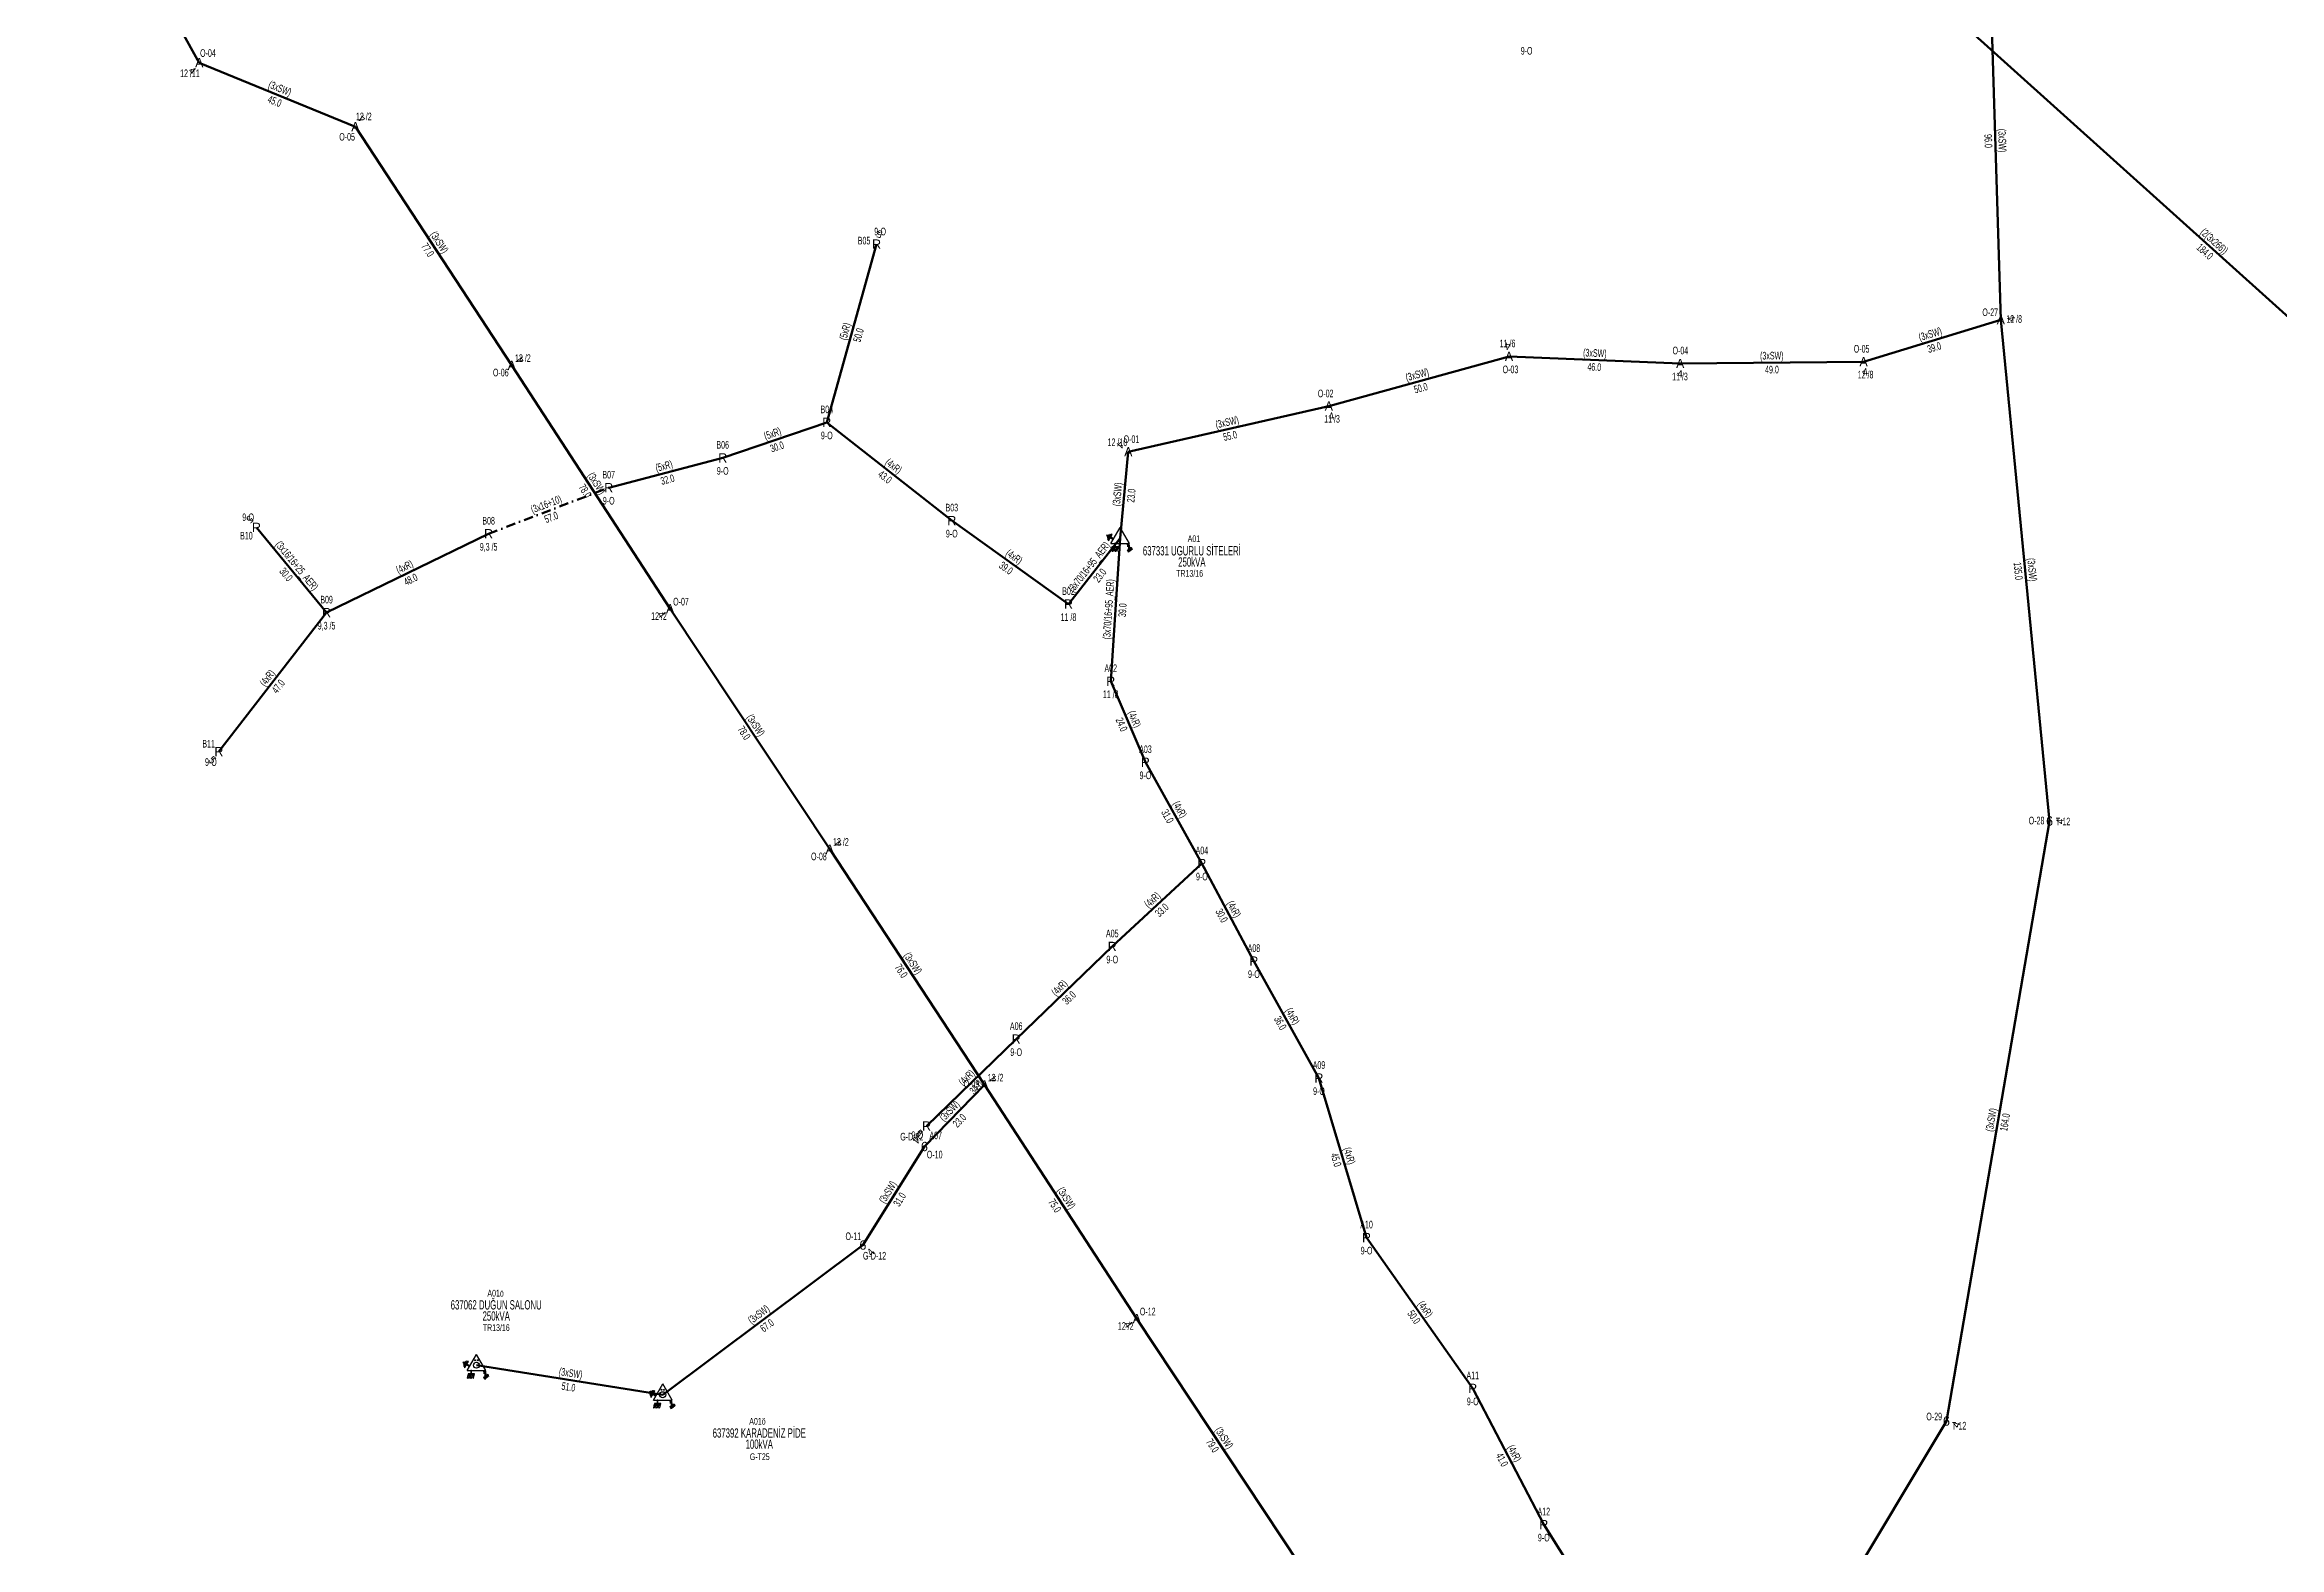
# Model space of a CAD drawing. Header units: millimetres. Extents: x 367507 to 373457, y 4068694 to 4074327.
# Drawn here: x 367698 to 368298, y 4070068 to 4070472 of the extents above; entities that cross this region are included whole.
import ezdxf
from ezdxf.enums import TextEntityAlignment as Align

# ---------------------------------------------------------------- set-up
doc = ezdxf.new("R2010")
doc.units = ezdxf.units.MM
doc.linetypes.add('DASHDOT', pattern=[5, 2.5, -1.25, 0, -1.25])
for name, color, linetype, lineweight in [('DIREK_AG_MEVCUT', 120, 'Continuous', 25), ('DIREK_ENH_MEVCUT', 6, 'Continuous', 25), ('HAT_AG_HAVAI_MEVCUT', 126, 'Continuous', 50), ('HAT_AG_YERALTI_MEVCUT', 126, 'DASHDOT', 50), ('HAT_OG_HAVAI_MEVCUT', 48, 'Continuous', 70), ('TRAFO_MEVCUT', 5, 'Continuous', 30), ('TRAFO_TADILAT_BYSK', 5, 'Continuous', 30)]:
    doc.layers.add(name, color=color, linetype=linetype, lineweight=lineweight)
doc.styles.add('Direk', font='B_CAD')
doc.styles.get("Standard").update_dxf_attribs({"font": 'Arial'})

# ---------------------------------------------------------------- blocks, each defined once
blk = doc.blocks.new('MEV_DIREK')
h = blk.add_hatch(color=32)
h.paths.add_polyline_path([(-2.14, 0.97), (-2.35, 1.09), (-3.31, -0.55), (-3.09, -0.67), (-2.67, 0.06), (-1.89, -0.39), (-1.79, -0.22), (-2.56, 0.23)])
h.paths.add_polyline_path([(-3.46, -0.17), (-3.33, -0.25), (-2.61, 0.99), (-2.74, 1.06)])
h.paths.add_polyline_path([(-3.54, 0.29), (-3.41, 0.22), (-3.05, 0.82), (-3.18, 0.9)])
h.paths.add_polyline_path([(-3.58, 0.81), (-3.66, 0.68), (-3.53, 0.61), (-3.45, 0.74)])
h.paths.add_polyline_path([(-1.51, -2.34), (-2.26, -2.33), (-2.52, -3.47), (-2.42, -3.47), (-2.21, -2.53), (-1.91, -2.54), (-2.12, -3.47), (-2.02, -3.47), (-1.81, -2.54), (-1.51, -2.54), (-1.72, -3.47), (-1.62, -3.48), (-1.41, -2.54), (-1.11, -2.54), (-1.32, -3.48), (-1.22, -3.48), (-1.01, -2.54), (-0.71, -2.55), (-0.92, -3.48), (-0.82, -3.48), (-0.56, -2.35), (-1.31, -2.34), (-1.31, -1.44), (-1.51, -1.44)])
at = {"layer": 'TRAFO_MEVCUT'}
for points in [[(2.35, -1.57), (2.12, -1.92), (2.08, -1.44), (1.94, -1.44), (2.01, -2.32), (2.25, -1.96), (2.31, -2.67), (2.1, -2.67), (2.39, -2.87), (2.4, -2.86), (2.64, -2.49), (2.45, -2.63)], [(2.35, -1.57), (2.12, -1.92), (2.08, -1.44), (1.94, -1.44), (2.01, -2.32), (2.25, -1.96), (2.31, -2.67), (2.1, -2.67), (2.39, -2.87), (1.98, -3.19), (2.2, -3.79), (2.26, -3.74), (2.08, -3.26), (2.26, -3.13), (2.44, -3.6), (2.49, -3.56), (2.32, -3.08), (2.49, -2.94), (2.67, -3.42), (2.73, -3.38), (2.55, -2.9), (2.73, -2.76), (2.91, -3.24), (2.97, -3.2), (2.79, -2.72), (2.97, -2.58), (3.15, -3.06), (3.21, -3.01), (2.98, -2.42), (2.4, -2.86), (2.64, -2.49), (2.45, -2.63)], [(2.97, -2.58), (3.15, -3.06), (3.21, -3.01), (2.98, -2.42), (2.4, -2.86), (2.64, -2.49), (2.45, -2.63), (2.35, -1.57), (2.12, -1.92), (2.08, -1.44), (1.94, -1.44), (2.01, -2.32), (2.25, -1.96), (2.31, -2.67), (2.1, -2.67), (2.39, -2.87), (1.98, -3.19), (2.2, -3.79), (2.26, -3.74), (2.08, -3.26), (2.26, -3.13), (2.44, -3.6), (2.49, -3.56), (2.32, -3.08), (2.49, -2.94), (2.67, -3.42), (2.73, -3.38), (2.55, -2.9), (2.73, -2.76), (2.91, -3.24), (2.97, -3.2), (2.79, -2.72)]]:
    blk.add_hatch(color=32, dxfattribs=at).paths.add_polyline_path(points)
at = {"layer": 'TRAFO_MEVCUT', "linetype": 'Continuous'}
for p, q in [((-2.5, -1.44), (0, 2.89)), ((2.5, -1.44), (0, 2.89)), ((-2.5, -1.44), (2.5, -1.44))]:
    blk.add_line(p, q, dxfattribs=at)
at = {"layer": 'TRAFO_MEVCUT', "color": 32, "flags": 128}
blk.add_lwpolyline([(1.94, -1.44), (2.08, -1.44), (2.12, -1.92), (2.35, -1.57), (2.45, -2.63), (2.64, -2.49), (2.4, -2.86), (2.98, -2.42), (3.21, -3.01), (3.15, -3.06), (2.97, -2.58), (2.79, -2.72), (2.97, -3.2), (2.91, -3.24), (2.73, -2.76), (2.55, -2.9), (2.73, -3.38), (2.67, -3.42), (2.49, -2.94), (2.32, -3.08), (2.49, -3.56), (2.44, -3.6), (2.26, -3.13), (2.08, -3.26), (2.26, -3.74), (2.2, -3.79), (1.98, -3.19), (2.39, -2.87), (2.1, -2.67), (2.31, -2.67), (2.25, -1.96), (2.01, -2.32), (1.94, -1.44)], dxfattribs=at)
at = {"layer": 'TRAFO_TADILAT_BYSK', "color": 32, "flags": 128}
for points in [[(-3.53, 0.61), (-3.45, 0.74), (-3.58, 0.81), (-3.66, 0.68), (-3.53, 0.61)], [(-3.41, 0.22), (-3.05, 0.82), (-3.18, 0.9), (-3.54, 0.29), (-3.41, 0.22)], [(-3.33, -0.25), (-2.61, 0.99), (-2.74, 1.06), (-3.46, -0.17), (-3.33, -0.25)], [(-1.79, -0.22), (-2.56, 0.23), (-2.14, 0.97), (-2.35, 1.09), (-3.31, -0.55), (-3.09, -0.67), (-2.67, 0.06), (-1.89, -0.39), (-1.79, -0.22)], [(-1.31, -1.44), (-1.51, -1.44), (-1.51, -2.34), (-2.26, -2.33), (-2.52, -3.47), (-2.42, -3.47), (-2.21, -2.53), (-1.91, -2.54), (-2.12, -3.47), (-2.02, -3.47), (-1.81, -2.54), (-1.51, -2.54), (-1.72, -3.47), (-1.62, -3.48), (-1.41, -2.54), (-1.11, -2.54), (-1.32, -3.48), (-1.22, -3.48), (-1.01, -2.54), (-0.71, -2.55), (-0.92, -3.48), (-0.82, -3.48), (-0.56, -2.35), (-1.31, -2.34), (-1.31, -1.44)]]:
    blk.add_lwpolyline(points, dxfattribs=at)
blk = doc.blocks.new('MEV_DIREK_OZEL')
h = blk.add_hatch(color=32)
h.paths.add_polyline_path([(-2.12, 1), (-2.34, 1.12), (-3.29, -0.52), (-3.08, -0.65), (-2.65, 0.09), (-1.88, -0.36), (-1.78, -0.19), (-2.55, 0.26)])
h.paths.add_polyline_path([(-3.44, -0.15), (-3.31, -0.22), (-2.59, 1.01), (-2.72, 1.09)])
h.paths.add_polyline_path([(-3.52, 0.32), (-3.39, 0.24), (-3.03, 0.85), (-3.16, 0.92)])
h.paths.add_polyline_path([(-3.56, 0.84), (-3.64, 0.71), (-3.51, 0.63), (-3.43, 0.76)])
h.paths.add_polyline_path([(-1.49, -2.34), (-2.24, -2.34), (-2.5, -3.47), (-2.4, -3.47), (-2.19, -2.54), (-1.89, -2.54), (-2.1, -3.47), (-2, -3.47), (-1.79, -2.54), (-1.49, -2.54), (-1.7, -3.48), (-1.6, -3.48), (-1.39, -2.54), (-1.09, -2.54), (-1.3, -3.48), (-1.2, -3.48), (-0.99, -2.54), (-0.69, -2.55), (-0.9, -3.48), (-0.8, -3.48), (-0.54, -2.35), (-1.29, -2.34), (-1.29, -1.44), (-1.49, -1.44)])
at = {"layer": 'TRAFO_MEVCUT'}
for points in [[(2.4, -1.57), (2.17, -1.92), (2.12, -1.44), (1.99, -1.44), (2.06, -2.32), (2.29, -1.96), (2.35, -2.67), (2.14, -2.67), (2.44, -2.87), (2.45, -2.86), (2.69, -2.49), (2.49, -2.63)], [(2.4, -1.57), (2.17, -1.92), (2.12, -1.44), (1.99, -1.44), (2.06, -2.32), (2.29, -1.96), (2.35, -2.67), (2.14, -2.67), (2.44, -2.87), (2.02, -3.19), (2.24, -3.79), (2.3, -3.74), (2.13, -3.26), (2.3, -3.13), (2.48, -3.6), (2.54, -3.56), (2.36, -3.08), (2.54, -2.94), (2.72, -3.42), (2.78, -3.38), (2.6, -2.9), (2.78, -2.76), (2.95, -3.24), (3.01, -3.2), (2.84, -2.72), (3.01, -2.58), (3.19, -3.06), (3.25, -3.01), (3.03, -2.42), (2.45, -2.86), (2.69, -2.49), (2.49, -2.63)], [(3.01, -2.58), (3.19, -3.06), (3.25, -3.01), (3.03, -2.42), (2.45, -2.86), (2.69, -2.49), (2.49, -2.63), (2.4, -1.57), (2.17, -1.92), (2.12, -1.44), (1.99, -1.44), (2.06, -2.32), (2.29, -1.96), (2.35, -2.67), (2.14, -2.67), (2.44, -2.87), (2.02, -3.19), (2.24, -3.79), (2.3, -3.74), (2.13, -3.26), (2.3, -3.13), (2.48, -3.6), (2.54, -3.56), (2.36, -3.08), (2.54, -2.94), (2.72, -3.42), (2.78, -3.38), (2.6, -2.9), (2.78, -2.76), (2.95, -3.24), (3.01, -3.2), (2.84, -2.72)]]:
    blk.add_hatch(color=32, dxfattribs=at).paths.add_polyline_path(points)
at = {"layer": 'TRAFO_MEVCUT', "linetype": 'Continuous'}
for p, q in [((-2.5, -1.44), (0, 2.89)), ((2.5, -1.44), (0, 2.89)), ((-2.5, -1.44), (2.5, -1.44))]:
    blk.add_line(p, q, dxfattribs=at)
at = {"layer": 'TRAFO_MEVCUT', "color": 32, "flags": 128}
blk.add_lwpolyline([(1.99, -1.44), (2.12, -1.44), (2.17, -1.92), (2.4, -1.57), (2.49, -2.63), (2.69, -2.49), (2.45, -2.86), (3.03, -2.42), (3.25, -3.01), (3.19, -3.06), (3.01, -2.58), (2.84, -2.72), (3.01, -3.2), (2.95, -3.24), (2.78, -2.76), (2.6, -2.9), (2.78, -3.38), (2.72, -3.42), (2.54, -2.94), (2.36, -3.08), (2.54, -3.56), (2.48, -3.6), (2.3, -3.13), (2.13, -3.26), (2.3, -3.74), (2.24, -3.79), (2.02, -3.19), (2.44, -2.87), (2.14, -2.67), (2.35, -2.67), (2.29, -1.96), (2.06, -2.32), (1.99, -1.44)], dxfattribs=at)
at = {"layer": 'TRAFO_MEVCUT', "linetype": 'Continuous'}
for centre, radius in [((0, 0), 0.804), ((-0.34, 1.34), 0.12), ((0.34, 1.34), 0.12)]:
    blk.add_circle(centre, radius, dxfattribs=at)
at = {"layer": 'TRAFO_TADILAT_BYSK', "color": 32, "flags": 128}
for points in [[(-3.51, 0.63), (-3.43, 0.76), (-3.56, 0.84), (-3.64, 0.71), (-3.51, 0.63)], [(-3.39, 0.24), (-3.03, 0.85), (-3.16, 0.92), (-3.52, 0.32), (-3.39, 0.24)], [(-3.31, -0.22), (-2.59, 1.01), (-2.72, 1.09), (-3.44, -0.15), (-3.31, -0.22)], [(-1.78, -0.19), (-2.55, 0.26), (-2.12, 1), (-2.34, 1.12), (-3.29, -0.52), (-3.08, -0.65), (-2.65, 0.09), (-1.88, -0.36), (-1.78, -0.19)], [(-1.29, -1.44), (-1.49, -1.44), (-1.49, -2.34), (-2.24, -2.34), (-2.5, -3.47), (-2.4, -3.47), (-2.19, -2.54), (-1.89, -2.54), (-2.1, -3.47), (-2, -3.47), (-1.79, -2.54), (-1.49, -2.54), (-1.7, -3.48), (-1.6, -3.48), (-1.39, -2.54), (-1.09, -2.54), (-1.3, -3.48), (-1.2, -3.48), (-0.99, -2.54), (-0.69, -2.55), (-0.9, -3.48), (-0.8, -3.48), (-0.54, -2.35), (-1.29, -2.34), (-1.29, -1.44)]]:
    blk.add_lwpolyline(points, dxfattribs=at)

msp = doc.modelspace()

# ---------------------------------------------------------------- linework, layer by layer
at = {"layer": 'HAT_AG_HAVAI_MEVCUT'}
for p, q in [((367907.65, 4070370.43), (367921.03, 4070418.32)), ((367907.65, 4070370.43), (367879.71, 4070360.91)), ((367907.65, 4070370.43), (367941.21, 4070344.06)), ((367879.71, 4070360.91), (367849.1, 4070352.89)), ((367972.54, 4070321.62), (367941.21, 4070344.06)), ((367773.35, 4070319.33), (367754.53, 4070342.23)), ((367773.35, 4070319.33), (367816.86, 4070340.52)), ((367972.54, 4070321.62), (367986.43, 4070339.34)), ((367983.88, 4070300.9), (367986.43, 4070339.34)), ((367773.35, 4070319.33), (367744.45, 4070281.99)), ((367983.88, 4070300.9), (367993.2, 4070279.14)), ((367993.2, 4070279.14), (368008.35, 4070251.95)), ((368008.35, 4070251.95), (367984.29, 4070229.66)), ((368008.35, 4070251.95), (368022.32, 4070225.73)), ((367958.5, 4070204.77), (367984.29, 4070229.66)), ((368039.79, 4070194.32), (368022.32, 4070225.73)), ((367958.5, 4070204.77), (367934.45, 4070181.42)), ((368039.79, 4070194.32), (368052.57, 4070151.47)), ((368081.08, 4070110.96), (368052.57, 4070151.47)), ((368081.08, 4070110.96), (368100.15, 4070074.38)), ((368125.66, 4070033.68), (368100.15, 4070074.38))]:
    msp.add_line(p, q, dxfattribs=at)
at = {"layer": 'HAT_AG_YERALTI_MEVCUT', "flags": 128}
msp.add_lwpolyline([(367816.86, 4070340.52), (367849.1, 4070352.89)], dxfattribs=at)
at = {"layer": 'HAT_OG_HAVAI_MEVCUT'}
for p, q in [((367739.17, 4070467.03), (367697.67, 4070542.09)), ((368219.91, 4070494.17), (368222.85, 4070397.98)), ((368210.41, 4070479.36), (368347.4, 4070356.07)), ((367739.17, 4070467.03), (367781.09, 4070449.86)), ((367823.06, 4070385.74), (367781.09, 4070449.86)), ((368222.85, 4070397.98), (368186.01, 4070386.74)), ((368235.95, 4070263.36), (368222.85, 4070397.98)), ((368042.44, 4070374.81), (368090.81, 4070388.15)), ((368090.81, 4070388.15), (368136.77, 4070386.25)), ((368136.77, 4070386.25), (368186.01, 4070386.74)), ((367823.06, 4070385.74), (367865.58, 4070320.36)), ((367988.59, 4070362.53), (368042.44, 4070374.81)), ((367988.59, 4070362.53), (367986.43, 4070339.34)), ((367865.58, 4070320.36), (367908.45, 4070255.78)), ((368235.95, 4070263.36), (368208.25, 4070102.19)), ((367908.45, 4070255.78), (367949.98, 4070192.47)), ((367933.86, 4070175.93), (367949.98, 4070192.47)), ((367990.89, 4070129.68), (367949.98, 4070192.47)), ((367917.35, 4070149.46), (367933.86, 4070175.93)), ((367917.35, 4070149.46), (367863.6, 4070109.25)), ((367990.89, 4070129.68), (368034.66, 4070063.61)), ((367863.6, 4070109.25), (367813.59, 4070117.18)), ((368208.25, 4070102.19), (368117.26, 4069950.41))]:
    msp.add_line(p, q, dxfattribs=at)

# ---------------------------------------------------------------- block references
at = {"layer": 'TRAFO_MEVCUT', "linetype": 'ByBlock'}
for name, p in [('MEV_DIREK', (367986.43, 4070339.34)), ('MEV_DIREK_OZEL', (367813.59, 4070117.18)), ('MEV_DIREK_OZEL', (367863.6, 4070109.25))]:
    msp.add_blockref(name, p, dxfattribs=at)

# ---------------------------------------------------------------- texts
at = {"layer": 'DIREK_AG_MEVCUT', "linetype": 'ByBlock', "width": 0.53}
for s, p in [('9-O', (368095.54, 4070470.24)), ('9-O', (367921.974256, 4070421.699704)), ('B05', (367917.659093, 4070419.261799)), ('B04', (367907.65, 4070373.93)), ('9-O', (367907.65, 4070366.93)), ('B06', (367879.71, 4070364.41)), ('B07', (367849.1, 4070356.39)), ('9-O', (367879.71, 4070357.41)), ('9-O', (367849.1, 4070349.39)), ('9-O', (367752.294074, 4070344.950654)), ('B08', (367816.86, 4070344.02)), ('B03', (367941.21, 4070347.56)), ('B10', (367751.825996, 4070340.007757)), ('9,3 /5', (367816.86, 4070337.02)), ('9-O', (367941.21, 4070340.56)), ('B02', (367972.54, 4070325.12)), ('B09', (367773.35, 4070322.83)), ('9,3 /5', (367773.35, 4070315.83)), ('11 /8', (367972.54, 4070318.12)), ('A02', (367983.88, 4070304.4)), ('11 /8', (367983.88, 4070297.4)), ('B11', (367741.682166, 4070284.132217)), ('9-O', (367742.295067, 4070279.205737)), ('A03', (367993.2, 4070282.64)), ('9-O', (367993.2, 4070275.64)), ('A04', (368008.35, 4070255.45)), ('9-O', (368008.35, 4070248.45)), ('A05', (367984.29, 4070233.16)), ('A08', (368022.32, 4070229.23)), ('9-O', (367984.29, 4070226.16)), ('9-O', (368022.32, 4070222.23)), ('A06', (367958.5, 4070208.27)), ('9-O', (367958.5, 4070201.27)), ('A09', (368039.79, 4070197.82)), ('9-O', (368039.79, 4070190.82)), ('9-O', (367931.921379, 4070178.964977)), ('A07', (367936.888059, 4070178.908851)), ('A10', (368052.57, 4070154.97)), ('9-O', (368052.57, 4070147.97)), ('A11', (368081.08, 4070114.46)), ('9-O', (368081.08, 4070107.46)), ('A12', (368100.15, 4070077.88)), ('9-O', (368100.15, 4070070.88))]:
    msp.add_text(s, height=2.05, dxfattribs=at).set_placement(p, align=Align.MIDDLE_CENTER)
at = {"layer": 'DIREK_AG_MEVCUT', "color": 32, "style": 'Direk'}
for rotation, p in [(524.390154, (367921.783439, 4070421.016726)), (579.41453, (367752.752206, 4070344.393203)), (322.261242, (367742.736226, 4070279.775733)), (314.153921, (367932.441081, 4070179.469553))]:
    msp.add_text('5', height=2, rotation=rotation, dxfattribs=at).set_placement(p, align=Align.MIDDLE_CENTER)
at = {"layer": 'DIREK_AG_MEVCUT', "linetype": 'ByBlock', "style": 'Direk'}
for p in [(367921.03, 4070418.32), (367907.65, 4070370.43), (367879.71, 4070360.91), (367849.1, 4070352.89), (367941.21, 4070344.06), (367754.53, 4070342.23), (367816.86, 4070340.52), (367773.35, 4070319.33), (367972.54, 4070321.62), (367983.88, 4070300.9), (367744.45, 4070281.99), (367993.2, 4070279.14), (368008.35, 4070251.95), (367984.29, 4070229.66), (368022.32, 4070225.73), (367958.5, 4070204.77), (368039.79, 4070194.32), (367934.45, 4070181.42), (368052.57, 4070151.47), (368081.08, 4070110.96), (368100.15, 4070074.38)]:
    msp.add_text('R', height=2.5, dxfattribs=at).set_placement(p, align=Align.MIDDLE_CENTER)
at = {"layer": 'DIREK_ENH_MEVCUT', "linetype": 'ByBlock', "width": 0.53}
for s, p in [('O-04', (367741.496839, 4070469.64454)), ('12 /11', (367736.662905, 4070464.212917)), ('12 /2', (367783.352335, 4070452.601185)), ('O-05', (367778.862157, 4070447.160608)), ('O-27', (368220.00561, 4070400.019472)), ('12 /8', (368226.434256, 4070398.208915)), ('11 /6', (368090.411072, 4070391.637521)), ('12 /2', (367826.050978, 4070387.691466)), ('O-04', (368136.824888, 4070389.74957)), ('O-05', (368185.476443, 4070390.199092)), ('O-06', (367820.128734, 4070383.827493)), ('O-03', (368091.207762, 4070384.672675)), ('11 /3', (368136.71509, 4070382.749009)), ('12 /8', (368186.545689, 4070383.267085)), ('O-02', (368041.585438, 4070378.204072)), ('11 /3', (368043.299966, 4070371.394467)), ('12 /10', (367985.669182, 4070365.090374)), ('O-01', (367989.448325, 4070365.923122)), ('O-07', (367868.505068, 4070322.281972)), ('12 /2', (367862.595472, 4070318.398959)), ('O-28', (368232.452344, 4070263.488071)), ('T-12', (368239.552309, 4070263.228097)), ('O-08', (367905.528728, 4070253.852264)), ('12 /2', (367911.430578, 4070257.746872)), ('12 /2', (367952.969156, 4070194.424177)), ('O-09', (367946.496111, 4070192.805436)), ('G-D-12', (367930.480911, 4070178.580309)), ('O-10', (367936.61397, 4070173.769989)), ('O-11', (367914.772687, 4070151.828007)), ('G-D-12', (367920.474806, 4070146.588962)), ('12 /2', (367987.905367, 4070127.719113)), ('O-12', (367993.815169, 4070131.601819)), ('O-29', (368204.968387, 4070103.406971)), ('T-12', (368211.623736, 4070100.938865))]:
    msp.add_text(s, height=2.05, dxfattribs=at).set_placement(p, align=Align.MIDDLE_CENTER)
at = {"layer": 'DIREK_ENH_MEVCUT', "color": 32, "linetype": 'ByBlock', "style": 'Direk'}
for rotation, p in [(318.332156, (367737.308529, 4070464.938368)), (140.466705, (367782.872274, 4070452.019514)), (93.65434, (368225.644307, 4070398.158464)), (186.525544, (368090.491791, 4070390.93186)), (123.122473, (367825.405012, 4070387.270005)), (359.101435, (368136.72609, 4070383.450344)), (368.76863, (368186.436845, 4070383.972726)), (374.132237, (368043.12365, 4070372.094743)), (228.762363, (367986.48445, 4070364.375714)), (303.307674, (367863.239945, 4070318.822423)), (447.90298, (368238.748125, 4070263.257543)), (123.420664, (367910.787018, 4070257.322189)), (123.17487, (367952.323612, 4070194.002149)), (231.891975, (367931.656824, 4070177.658009)), (407.423543, (367919.41185, 4070147.565594)), (303.304686, (367988.549865, 4070128.142545)), (429.652926, (368210.87529, 4070101.216423))]:
    msp.add_text('4', height=2, rotation=rotation, dxfattribs=at).set_placement(p, align=Align.MIDDLE_CENTER)
at = {"layer": 'DIREK_ENH_MEVCUT', "linetype": 'ByBlock', "style": 'Direk'}
for s, p in [('A', (367739.17, 4070467.03)), ('A', (367781.09, 4070449.86)), ('A', (368222.85, 4070397.98)), ('A', (367823.06, 4070385.74)), ('A', (368090.81, 4070388.15)), ('A', (368136.77, 4070386.25)), ('A', (368186.01, 4070386.74)), ('A', (368042.44, 4070374.81)), ('A', (367988.59, 4070362.53)), ('A', (367865.58, 4070320.36)), ('6', (368235.95, 4070263.36)), ('A', (367908.45, 4070255.78)), ('A', (367949.98, 4070192.47)), ('6', (367933.86, 4070175.93)), ('6', (367917.35, 4070149.46)), ('A', (367990.89, 4070129.68)), ('6', (368208.25, 4070102.19))]:
    msp.add_text(s, height=2.5, dxfattribs=at).set_placement(p, align=Align.MIDDLE_CENTER)
at = {"layer": 'HAT_AG_HAVAI_MEVCUT', "lineweight": 30, "width": 0.53}
for s, rotation, p in [('(5xR)', 74.390154, (367913.521351, 4070394.603723, 183960.515)), ('(5xR)', 378.815524, (367893.405856, 4070366.474578, 183939.855)), ('(5xR)', 374.681815, (367864.189567, 4070357.722246, 183924.55)), ('(4xR)', 321.841265, (367924.955166, 4070357.913357, 183970.605)), ('(3x16/16+25_AER)', 309.41453, (367764.596687, 4070331.319687, 183877.265)), ('(4xR)', 25.966753, (367794.732828, 4070330.689191, 183908.43)), ('(4xR)', 324.388004, (367957.369949, 4070333.531032, 183970.605)), ('(3x70/16+95_AER)', 51.908521, (367978.816027, 4070331.004381, 183993.215)), ('(3x70/16+95_AER)', 86.204722, (367984.306864, 4070320.176263, 183993.215)), ('(4xR)', 412.261242, (367758.227812, 4070301.180253, 183872.225)), ('(4xR)', 293.185878, (367989.321348, 4070290.354658, 183996.6)), ('(4xR)', 299.126121, (368001.517518, 4070265.958724, 184004.175)), ('(4xR)', 402.813068, (367995.742333, 4070241.428539, 183992.145)), ('(4xR)', 298.048664, (368016.085166, 4070239.239688, 184011.16)), ('(4xR)', 43.982621, (367970.804726, 4070217.826618, 183992.145)), ('(4xR)', 299.082475, (368031.797833, 4070210.438158, 184011.16)), ('(4xR)', 404.153921, (367945.8829, 4070193.70485, 183967.225)), ('(4xR)', 286.607196, (368046.994544, 4070173.137937, 184026.285)), ('(4xR)', 305.136996, (368067.520112, 4070131.704203, 184026.285)), ('(4xR)', 297.534073, (368091.368726, 4070093.062935, 184050.075))]:
    msp.add_text(s, height=2.05, rotation=rotation, dxfattribs=at).set_placement(p, align=Align.CENTER)
for s, rotation, p in [('50.0', 74.390154, (367915.158649, 4070394.146277, 183960.515)), ('30.0', 378.815524, (367893.954144, 4070364.865422, 183939.855)), ('32.0', 374.681815, (367864.620433, 4070356.077754, 183924.55)), ('43.0', 321.841265, (367923.904834, 4070356.576643, 183970.605)), ('39.0', 324.388004, (367956.380051, 4070332.148968, 183970.605)), ('30.0', 309.41453, (367763.283313, 4070330.240313, 183877.265)), ('48.0', 25.966753, (367795.477172, 4070329.160809, 183908.43)), ('23.0', 51.908521, (367980.153973, 4070329.955619, 183993.215)), ('39.0', 86.204722, (367986.003136, 4070320.063737, 183993.215)), ('47.0', 412.261242, (367759.572188, 4070300.139747, 183872.225)), ('24.0', 293.185878, (367987.758652, 4070289.685342, 183996.6)), ('31.0', 299.126121, (368000.032482, 4070265.131276, 184004.175)), ('33.0', 402.813068, (367996.897667, 4070240.181461, 183992.145)), ('30.0', 298.048664, (368014.584834, 4070238.440312, 184011.16)), ('36.0', 43.982621, (367971.985274, 4070216.603382, 183992.145)), ('36.0', 299.082475, (368030.312167, 4070209.611842, 184011.16)), ('34.0', 404.153921, (367947.0671, 4070192.48515, 183967.225)), ('45.0', 286.607196, (368045.365456, 4070172.652063, 184026.285)), ('50.0', 305.136996, (368066.129888, 4070130.725797, 184026.285)), ('41.0', 297.534073, (368089.861274, 4070092.277065, 184050.075))]:
    msp.add_text(s, height=2.05, rotation=rotation, dxfattribs=at).set_placement(p, align=Align.TOP_CENTER)
at = {"layer": 'HAT_AG_YERALTI_MEVCUT', "lineweight": 30, "width": 0.53}
msp.add_text('(3x16+10)', height=2.05, rotation=20.991052, dxfattribs=at).set_placement((367832.675511, 4070347.498591), align=Align.CENTER)
msp.add_text('57.0', height=2.05, rotation=20.991052, dxfattribs=at).set_placement((367833.284489, 4070345.911409), align=Align.TOP_CENTER)
at = {"layer": 'HAT_OG_HAVAI_MEVCUT', "lineweight": 30, "width": 0.53}
for s, rotation, p in [('45.0', 337.726499, (367759.807826, 4070457.658423, 183890.545)), ('96.0', 271.750672, (368220.530397, 4070446.049032, 184111.425)), ('77.0', 303.206912, (367801.363806, 4070417.334485, 183890.545)), ('184.0', 318.013019, (368278.336383, 4070417.083198, 184173.7)), ('39.0', 376.967113, (368204.678049, 4070391.546998, 184093.005)), ('46.0', 357.632723, (368113.754891, 4070386.350725, 184068.385)), ('50.0', 15.418366, (368066.850985, 4070380.660591, 184045.405)), ('49.0', 0.570146, (368161.398458, 4070385.645042, 184093.005)), ('55.0', 12.846108, (368015.703983, 4070367.841275, 184021.22)), ('78.0', 303.038035, (367843.607437, 4070352.586584, 183932.79)), ('23.0', 444.678619, (367988.356337, 4070350.856169, 183993.215)), ('135.0', 275.558007, (368228.553996, 4070330.587675, 184111.425)), ('78.0', 303.577313, (367886.306831, 4070287.599898, 183954.225)), ('76.0', 303.264014, (367928.504271, 4070223.658777, 183974.99)), ('23.0', 45.73677, (367942.52872, 4070183.606738, 183974.99)), ('164.0', 440.247953, (368222.937718, 4070182.631023, 184104.125)), ('31.0', 58.04718, (367926.326212, 4070162.245162, 183966.93)), ('75.0', 303.085726, (367969.722823, 4070160.610991, 183974.99)), ('67.0', 396.799906, (367890.984169, 4070128.674378, 183931.8)), ('51.0', 350.989724, (367838.46188, 4070112.375489, 183906.795)), ('79.0', 303.523645, (368012.066391, 4070096.175561, 184017.33))]:
    msp.add_text(s, height=2.05, rotation=rotation, dxfattribs=at).set_placement(p, align=Align.TOP_CENTER)
for s, rotation, p in [('(3xSW)', 337.726499, (367760.452174, 4070459.231577, 183890.545)), ('(3xSW)', 271.750672, (368222.229603, 4070446.100968, 184111.425)), ('(2(3x266))', 318.013019, (368279.473617, 4070418.346802, 184173.7)), ('(3xSW)', 303.206912, (367802.786194, 4070418.265515, 183890.545)), ('(3xSW)', 376.967113, (368204.181951, 4070393.173002, 184093.005)), ('(3xSW)', 357.632723, (368113.825109, 4070388.049275, 184068.385)), ('(3xSW)', 0.570146, (368161.381542, 4070387.344958, 184093.005)), ('(3xSW)', 15.418366, (368066.399015, 4070382.299409, 184045.405)), ('(3xSW)', 12.846108, (368015.326017, 4070369.498725, 184021.22)), ('(3xSW)', 303.038035, (367845.032563, 4070353.513416, 183932.79)), ('(3xSW)', 444.678619, (367986.663663, 4070351.013831, 183993.215)), ('(3xSW)', 275.558007, (368230.246004, 4070330.752325, 184111.425)), ('(3xSW)', 303.577313, (367887.723169, 4070288.540102, 183954.225)), ('(3xSW)', 303.264014, (367929.925729, 4070224.591223, 183974.99)), ('(3xSW)', 45.73677, (367941.31128, 4070184.793262, 183974.99)), ('(3xSW)', 440.247953, (368221.262282, 4070182.918977, 184104.125)), ('(3xSW)', 58.04718, (367924.883788, 4070163.144838, 183966.93)), ('(3xSW)', 303.085726, (367971.147177, 4070161.539009, 183974.99)), ('(3xSW)', 396.799906, (367889.965831, 4070130.035622, 183931.8)), ('(3xSW)', 350.989724, (367838.72812, 4070114.054511, 183906.795)), ('(3xSW)', 303.523645, (368013.483609, 4070097.114439, 184017.33))]:
    msp.add_text(s, height=2.05, rotation=rotation, dxfattribs=at).set_placement(p, align=Align.CENTER)
at = {"layer": 'TRAFO_MEVCUT', "linetype": 'ByBlock', "width": 0.6}
for s, height, p in [('A01', 1.8, (368006.220572, 4070338.291387)), ('637331 UGURLU SİTELERİ', 2.5, (368005.664877, 4070334.696084)), ('250kVA', 2.5, (368005.664877, 4070331.696084)), ('637062 DUĞUN SALONU', 2.5, (367818.897298, 4070132.156187)), ('A01ö', 1.8, (367818.729867, 4070135.633555)), ('250kVA', 2.5, (367818.897298, 4070129.156187)), ('637392 KARADENİZ PİDE', 2.5, (367889.515446, 4070097.729997)), ('A01ö', 1.8, (367889.026119, 4070101.223068)), ('100kVA', 2.5, (367889.515446, 4070094.729997))]:
    msp.add_text(s, height=height, dxfattribs=at).set_placement(p, align=Align.CENTER)
for s, p in [('TR13/16', (368005.060449, 4070330.781115)), ('TR13/16', (367818.909381, 4070128.183746)), ('G-T25', (367889.654416, 4070093.503988))]:
    msp.add_text(s, height=1.8, dxfattribs=at).set_placement(p, align=Align.TOP_CENTER)

doc.saveas('drawing.dxf')
